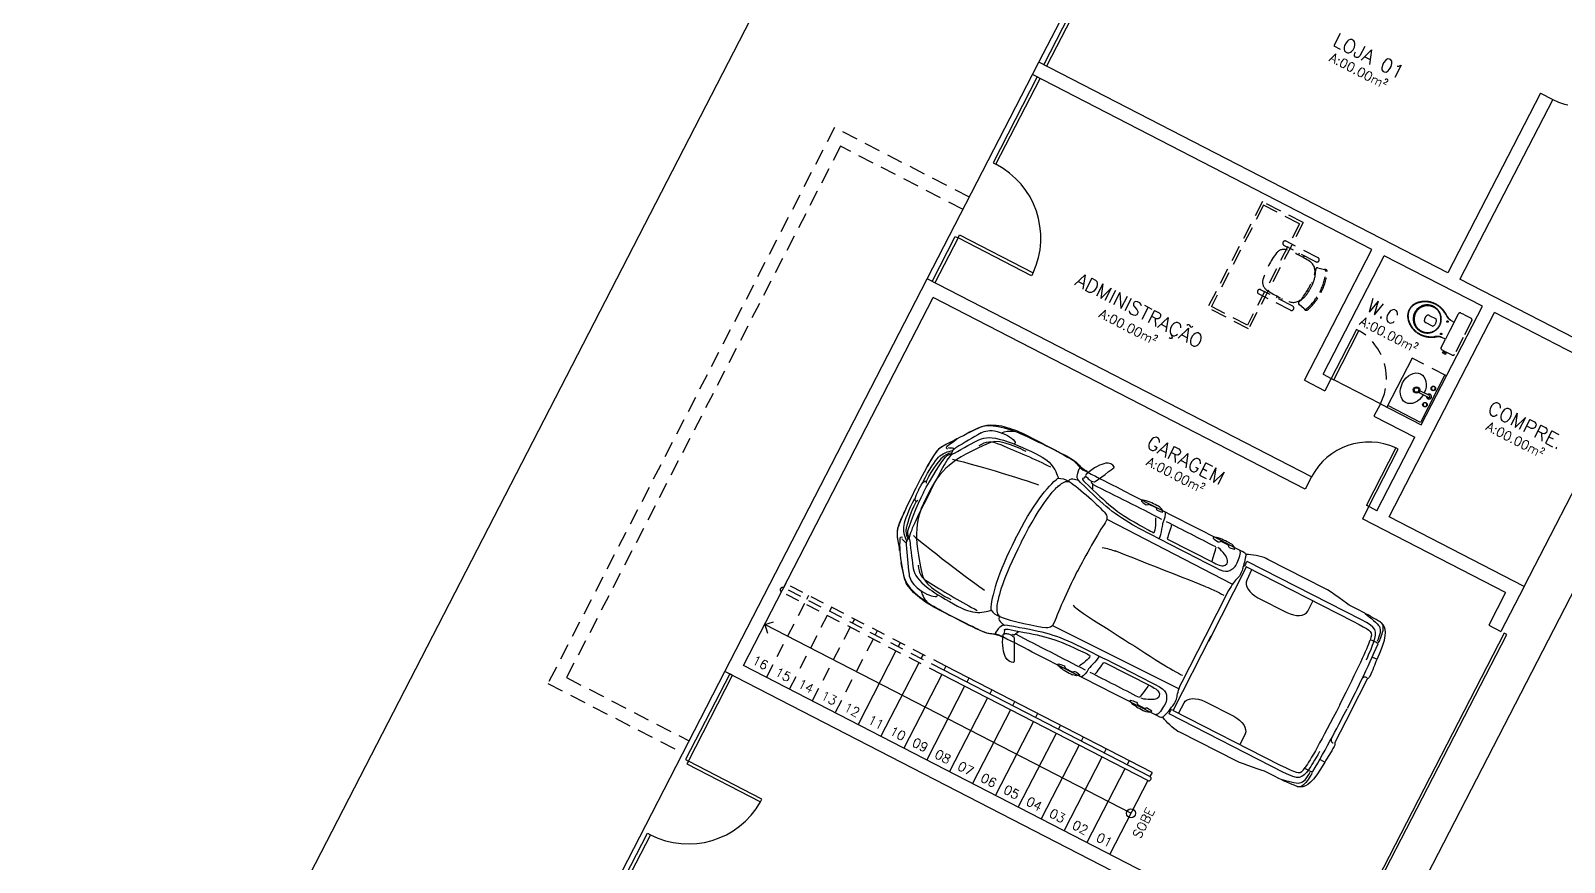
# Model space of a CAD drawing. Header units: millimetres. Extents: x 1111 to 2600, y -509 to -91.
# Drawn here: x 2484.87 to 2501.55, y -218.82 to -209.78 of the extents above; entities that cross this region are included whole.
import ezdxf

# ---------------------------------------------------------------- set-up
doc = ezdxf.new("R2010")
doc.units = ezdxf.units.MM
doc.header["$PDMODE"] = 35
doc.linetypes.add('HIDDEN', pattern=[0.375, 0.25, -0.125])
for name, color, linetype in [('ARQ-ALVENARIA', 4, 'Continuous'), ('ARQ-COTAS', 30, 'Continuous'), ('ARQ-ESQ-02', 2, 'Continuous'), ('ARQ-PENA-01', 1, 'Continuous'), ('ARQ-PENA-02', 2, 'Continuous'), ('ARQ-PENA-FINA-CINZA', 8, 'Continuous'), ('ARQ-PROJ-01', 1, 'HIDDEN'), ('ARQ-PÇ-HIDROSSAN', 7, 'Continuous'), ('ARQ-TEXTO2', 2, 'Continuous'), ('ARQ-TEXTO3', 3, 'Continuous')]:
    doc.layers.add(name, color=color, linetype=linetype)
doc.layers.add('ARQ-VP', color=7, linetype='Continuous', plot=False)
doc.styles.add('ROMANS', font='romans')
doc.styles.add('Romans_Anot', font='romans.shx')
doc.dimstyles.new('Escala 1-100', dxfattribs={"dimtxt": 0.2, "dimasz": 0.15, "dimexe": 0.1, "dimexo": 0.2, "dimgap": 0.15, "dimtad": 1, "dimzin": 4, "dimdsep": 46, "dimtxsty": 'Romans_Anot', "dimblk": 'OBLIQUE', "dimcen": 0.25, "dimclrd": 256, "dimclre": 256, "dimclrt": 2, "dimadec": 0, "dimazin": 0, "dimtfac": 1, "dimtix": 1, "dimtmove": 2, "dimatfit": 3, "dimfxl": 0, "dimlwd": -1, "dimlwe": -1, "dimarcsym": 0})
doc.dimstyles.new('Escala 1-1000', dxfattribs={"dimscale": 10, "dimtxt": 0.2, "dimasz": 0.15, "dimexe": 0.1, "dimexo": 0.2, "dimgap": 0.15, "dimtad": 1, "dimzin": 4, "dimdsep": 46, "dimtxsty": 'Romans_Anot', "dimblk": 'OBLIQUE', "dimcen": 0.25, "dimclrd": 256, "dimclre": 256, "dimclrt": 2, "dimadec": 0, "dimazin": 0, "dimtfac": 1, "dimtix": 1, "dimtmove": 2, "dimatfit": 3, "dimfxl": 0, "dimlwd": -1, "dimlwe": -1, "dimarcsym": 0})

# ---------------------------------------------------------------- blocks, each defined once
blk = doc.blocks.new('_Oblique')
at = {"color": 0, "linetype": 'ByBlock', "lineweight": -2}
blk.add_line((-0.5, -0.5), (0.5, 0.5), dxfattribs=at)
blk = doc.blocks.new('*D419')
at = {"layer": 'ARQ-COTAS', "transparency": 16777216}
for p, q in [((2485.37, -266.687), (2560.336, -200.505)), ((2561.659, -202.004), (2560.998, -201.255)), ((2486.693, -268.186), (2486.031, -267.437))]:
    blk.add_line(p, q, dxfattribs=at)
at = {"layer": 'DEFPOINTS', "color": 0, "transparency": 16777216}
for p in [(2560.336, -200.505), (2560.336, -200.505), (2485.37, -266.687)]:
    blk.add_point(p, dxfattribs=at)
at = {"layer": 'ARQ-COTAS', "transparency": 16777216, "xscale": 1.5, "yscale": 1.5, "zscale": 1.5}
for p, rotation in [((2560.336, -200.505), 41.43890348028825), ((2485.37, -266.687), 221.4389034802882)]:
    blk.add_blockref('_Oblique', p, dxfattribs=dict(at, rotation=rotation))
at = {"layer": 'ARQ-COTAS', "color": 2, "transparency": 16777216, "insert": (2521.198, -231.722), "char_height": 2, "attachment_point": 5, "rotation": 41.4389, "style": 'Romans_Anot'}
blk.add_mtext('100.00', dxfattribs=at)
blk = doc.blocks.new('*D422')
at = {"layer": 'ARQ-COTAS', "transparency": 16777216}
for p, q in [((2457.725, -207.663), (2455.723, -211.548)), ((2493.812, -231.067), (2455.768, -211.459)), ((2495.895, -227.027), (2493.767, -231.156))]:
    blk.add_line(p, q, dxfattribs=at)
at = {"layer": 'DEFPOINTS', "color": 0, "transparency": 16777216}
for p in [(2457.816, -207.485), (2455.768, -211.459), (2495.986, -226.849)]:
    blk.add_point(p, dxfattribs=at)
at = {"layer": 'ARQ-COTAS', "transparency": 16777216, "xscale": 0.15, "yscale": 0.15, "zscale": 0.15}
for p, rotation in [((2455.768, -211.459), 152.7326999221148), ((2493.812, -231.067), 332.7326999221148)]:
    blk.add_blockref('_Oblique', p, dxfattribs=dict(at, rotation=rotation))
at = {"layer": 'ARQ-COTAS', "color": 2, "transparency": 16777216, "insert": (2474.905, -221.041), "char_height": 0.2, "attachment_point": 5, "rotation": 332.7327, "style": 'Romans_Anot'}
blk.add_mtext('42.80', dxfattribs=at)
blk = doc.blocks.new('*D423')
at = {"layer": 'ARQ-COTAS', "transparency": 16777216}
for p, q in [((2505.075, -209.652), (2509.301, -211.83)), ((2500.301, -229.073), (2509.212, -211.784)), ((2496.164, -226.941), (2500.39, -229.119))]:
    blk.add_line(p, q, dxfattribs=at)
at = {"layer": 'DEFPOINTS', "color": 0, "transparency": 16777216}
for p in [(2504.897, -209.561), (2509.212, -211.784), (2495.986, -226.849)]:
    blk.add_point(p, dxfattribs=at)
at = {"layer": 'ARQ-COTAS', "transparency": 16777216, "xscale": 0.15, "yscale": 0.15, "zscale": 0.15}
for p, rotation in [((2509.212, -211.784), 62.73269995504111), ((2500.301, -229.073), 242.7326999550411)]:
    blk.add_blockref('_Oblique', p, dxfattribs=dict(at, rotation=rotation))
at = {"layer": 'ARQ-COTAS', "color": 2, "transparency": 16777216, "insert": (2504.534, -220.314), "char_height": 0.2, "attachment_point": 5, "rotation": 62.7327, "style": 'Romans_Anot'}
blk.add_mtext('19.45', dxfattribs=at)

msp = doc.modelspace()

# ---------------------------------------------------------------- hatches: boundary and pattern name
at = {"layer": 'ARQ-ALVENARIA'}
h = msp.add_hatch(color=8, dxfattribs=at)
h.paths.add_polyline_path([(2496.344, -214.623, 0.002536), (2496.378, -214.657)], flags=0)
h.paths.add_polyline_path([(2496.378, -214.657, 0.139761), (2496.437, -214.682)], flags=0)
h.paths.add_polyline_path([(2496.646, -214.53, 0.291649), (2496.653, -214.517)], flags=0)
h = msp.add_hatch(color=8, dxfattribs=at)
h.paths.add_polyline_path([(2495.508, -216.339, 0.001), (2495.461, -216.333)], flags=0)
h.paths.add_polyline_path([(2495.563, -216.373, 0.139158), (2495.508, -216.339)], flags=0)

# ---------------------------------------------------------------- linework, layer by layer
at = {"color": 8}
for p, q in [((2499.97, -213.712), (2499.971, -213.712)), ((2499.971, -213.713), (2499.972, -213.713)), ((2499.972, -213.713), (2500.071, -213.764)), ((2499.98, -213.694), (2499.979, -213.693)), ((2499.982, -213.695), (2499.981, -213.694)), ((2500.08, -213.745), (2499.982, -213.695))]:
    msp.add_line(p, q, dxfattribs=at)
for points in [[(2499.979, -213.693, 0), (2499.977, -213.693, 0), (2499.976, -213.692, 0), (2499.974, -213.692, 0), (2499.972, -213.692, 0), (2499.97, -213.693, 0), (2499.969, -213.694, 0), (2499.967, -213.695, 0), (2499.966, -213.696, 0), (2499.965, -213.698, 0), (2499.964, -213.699, 0), (2499.964, -213.701, 0), (2499.964, -213.703, 0), (2499.964, -213.705, 0), (2499.965, -213.706, 0), (2499.966, -213.708, 0), (2499.967, -213.71, 0), (2499.968, -213.711, 0), (2499.97, -213.712, 0)], [(2499.981, -213.694, 0), (2499.979, -213.693, 0), (2499.977, -213.693, 0), (2499.975, -213.693, 0), (2499.974, -213.693, 0), (2499.972, -213.694, 0), (2499.97, -213.695, 0), (2499.969, -213.696, 0), (2499.968, -213.697, 0), (2499.967, -213.699, 0), (2499.966, -213.7, 0), (2499.966, -213.702, 0), (2499.966, -213.704, 0), (2499.966, -213.706, 0), (2499.966, -213.707, 0), (2499.967, -213.709, 0), (2499.968, -213.71, 0), (2499.97, -213.712, 0), (2499.971, -213.713, 0)], [(2499.969, -213.711, 0), (2499.968, -213.71, 0), (2499.967, -213.708, 0), (2499.966, -213.707, 0), (2499.966, -213.705, 0), (2499.966, -213.703, 0), (2499.966, -213.702, 0), (2499.966, -213.7, 0), (2499.967, -213.699, 0)], [(2499.967, -213.699, 0), (2499.968, -213.697, 0), (2499.969, -213.696, 0), (2499.97, -213.695, 0), (2499.972, -213.694, 0), (2499.974, -213.693, 0), (2499.975, -213.693, 0), (2499.977, -213.693, 0), (2499.978, -213.693, 0)], [(2499.972, -213.713, 0), (2499.971, -213.712, 0), (2499.97, -213.711, 0), (2499.968, -213.71, 0), (2499.968, -213.708, 0), (2499.967, -213.706, 0), (2499.967, -213.704, 0), (2499.967, -213.703, 0), (2499.967, -213.701, 0), (2499.968, -213.699, 0)], [(2499.968, -213.699, 0), (2499.969, -213.698, 0), (2499.97, -213.696, 0), (2499.972, -213.695, 0), (2499.973, -213.694, 0), (2499.975, -213.694, 0), (2499.977, -213.694, 0), (2499.978, -213.694, 0), (2499.98, -213.694, 0), (2499.982, -213.695, 0)], [(2499.972, -213.713, 0), (2499.972, -213.713, 0)]]:
    msp.add_polyline3d(points, dxfattribs=at)
for centre in [(2500.121, -213.666), (2500.03, -213.843)]:
    msp.add_circle(centre, 0.025, dxfattribs=at)
for centre, radius, start, end in [((2500.075, -213.755), 0.026, 175.9606, 129.1253), ((2500.075, -213.755), 0.027, 242.7327, 130.0444), ((2500.075, -213.755), 0.0103, 242.7327, 62.7327), ((2500.121, -213.666), 0.02, 332.7327, 242.7327), ((2500.121, -213.666), 0.02, 152.7327, 242.7327), ((2500.121, -213.666), 0.02, 332.7327, 152.7327), ((2500.121, -213.666), 0.02, 242.7327, 332.7327), ((2500.03, -213.843), 0.02, 332.7327, 242.7327), ((2500.03, -213.843), 0.02, 152.7327, 242.7327), ((2500.03, -213.843), 0.02, 332.7327, 152.7327), ((2500.03, -213.843), 0.02, 242.7327, 332.7327), ((2500.075, -213.755), 0.027, 175.0556, 242.7327)]:
    msp.add_arc(centre, radius, start, end, dxfattribs=at)
at = {"layer": 'ARQ-ALVENARIA', "color": 8}
for p, q in [((2495.765, -210.254), (2495.834, -210.12)), ((2500.278, -212.411), (2495.834, -210.12)), ((2499.454, -212.155), (2495.765, -210.254)), ((2501.286, -210.456), (2500.278, -212.411)), ((2501.419, -210.524), (2500.411, -212.48)), ((2501.286, -210.456), (2501.419, -210.524)), ((2498.721, -213.577), (2499.454, -212.155)), ((2498.923, -213.513), (2499.587, -212.224)), ((2500.654, -212.773), (2499.587, -212.224)), ((2492.42, -216.743), (2494.619, -212.476)), ((2498.797, -214.629), (2494.619, -212.476)), ((2502.189, -213.396), (2500.411, -212.48)), ((2492.622, -216.678), (2494.684, -212.678)), ((2498.728, -214.762), (2494.684, -212.678)), ((2499.642, -215.064), (2500.787, -212.842)), ((2499.989, -214.062), (2500.654, -212.773)), ((2502.254, -213.598), (2500.787, -212.842)), ((2498.721, -213.577), (2498.943, -213.692)), ((2498.923, -213.513), (2499.012, -213.558)), ((2499.012, -213.558), (2498.943, -213.692)), ((2499.545, -213.833), (2499.038, -213.572)), ((2499.545, -213.833), (2499.476, -213.967)), ((2499.545, -213.833), (2499.989, -214.062)), ((2499.476, -213.967), (2499.921, -214.196)), ((2499.508, -214.996), (2499.921, -214.196)), ((2498.797, -214.629), (2498.728, -214.762)), ((2499.419, -214.95), (2499.351, -215.083)), ((2499.508, -214.996), (2499.393, -214.936)), ((2501.108, -215.82), (2499.642, -215.064)), ((2500.906, -215.885), (2499.351, -215.083)), ((2500.906, -215.885), (2500.723, -216.24)), ((2501.108, -215.82), (2500.856, -216.309)), ((2493.827, -216.174), (2493.804, -216.218)), ((2500.723, -216.24), (2500.856, -216.309)), ((2494.076, -216.302), (2494.053, -216.347)), ((2494.279, -216.519), (2493.867, -217.319)), ((2494.325, -216.43), (2494.302, -216.475)), ((2494.574, -216.559), (2494.551, -216.603)), ((2496.865, -219.033), (2492.42, -216.743)), ((2498.845, -219.885), (2492.622, -216.678)), ((2494.528, -216.648), (2494.116, -217.448)), ((2494.823, -216.687), (2494.8, -216.731)), ((2497.04, -217.886), (2494.8, -216.731)), ((2497.063, -217.842), (2494.823, -216.687)), ((2494.777, -216.776), (2494.365, -217.576)), ((2495.026, -216.904), (2494.614, -217.704)), ((2497.017, -217.93), (2494.777, -216.776)), ((2495.072, -216.815), (2495.049, -216.86)), ((2495.275, -217.032), (2494.862, -217.832)), ((2495.321, -216.944), (2495.298, -216.988)), ((2495.569, -217.072), (2495.547, -217.116)), ((2495.524, -217.161), (2495.111, -217.961)), ((2495.818, -217.2), (2495.795, -217.245)), ((2495.773, -217.289), (2495.36, -218.089)), ((2496.067, -217.328), (2496.044, -217.373)), ((2496.021, -217.417), (2495.609, -218.217)), ((2496.316, -217.457), (2496.293, -217.501)), ((2496.565, -217.585), (2496.542, -217.629)), ((2496.814, -217.713), (2496.791, -217.758)), ((2497.063, -217.842), (2497.04, -217.886))]:
    msp.add_line(p, q, dxfattribs=at)
msp.add_lwpolyline([(2499.419, -214.95), (2499.74, -214.328), (2499.713, -214.314), (2499.393, -214.936)], close=True, dxfattribs=at)
for points in [[(2496.311, -214.55, 0.007609), (2496.677, -214.738, -0.000033), (2498.045, -215.438)], [(2496.344, -214.623, 0.002536), (2496.378, -214.657, 0.139761), (2496.437, -214.682)], [(2497.116, -214.938, 0.018307), (2497.041, -214.902, 0.00379), (2497.021, -214.894)], [(2497.914, -215.351, 0.007796), (2497.898, -215.342, 0.019151), (2497.822, -215.306)], [(2497.13, -217.23, -0.000029), (2495.761, -216.532, 0.007592), (2495.394, -216.346)], [(2495.563, -216.373, 0.139158), (2495.508, -216.339, 0.001), (2495.461, -216.333)], [(2496.089, -216.72, -0.001054), (2496.108, -216.731, 0.01916), (2496.181, -216.771, 0.013324), (2496.198, -216.779)], [(2496.893, -217.127, 0.019973), (2496.967, -217.167, 0.002241), (2496.984, -217.175)]]:
    msp.add_lwpolyline(points, format="xyb", dxfattribs=at)
for points in [[(2494.588, -214.674), (2494.603, -214.673)], [(2496.04, -214.643), (2496.046, -214.643)], [(2496.34, -214.622), (2496.322, -214.642)], [(2496.406, -214.676), (2496.4, -214.688), (2496.413, -214.695), (2496.416, -214.7), (2496.416, -214.759)], [(2494.483, -214.878), (2494.491, -214.891)], [(2497.001, -214.931), (2497.016, -214.93)], [(2497.029, -214.925), (2497.104, -214.962)], [(2496.579, -215.092), (2497.931, -215.791)], [(2497.077, -215.233), (2497.085, -215.231)], [(2497.229, -215.294), (2497.232, -215.305), (2497.738, -215.563)], [(2497.783, -215.335), (2497.797, -215.333)], [(2497.81, -215.328), (2497.885, -215.365)], [(2498.113, -215.472), (2498.085, -215.473)], [(2499.34, -216.183), (2498.096, -215.548)], [(2498.943, -215.841), (2498.323, -215.525)], [(2498.087, -215.611), (2497.676, -216.416)], [(2498.081, -215.602), (2499.245, -216.196), (2499.316, -216.233)], [(2498.146, -215.64), (2498.092, -215.751)], [(2497.896, -215.865), (2497.642, -216.363)], [(2495.31, -216.072), (2495.314, -216.077)], [(2498.214, -215.942), (2498.528, -216.102)], [(2498.755, -216.089), (2498.812, -215.98)], [(2495.99, -216.246), (2497.35, -216.93)], [(2499.575, -216.235), (2499.557, -216.215)], [(2495.457, -216.33), (2495.463, -216.303)], [(2495.54, -216.351), (2495.546, -216.339), (2495.56, -216.346), (2495.565, -216.345), (2495.613, -216.31)], [(2497.296, -217.161), (2497.707, -216.357)], [(2497.389, -216.858), (2497.643, -216.36)], [(2499.444, -216.398), (2499.498, -216.425)], [(2496.385, -216.568), (2496.387, -216.575)], [(2496.108, -216.682), (2496.115, -216.694)], [(2496.119, -216.708), (2496.193, -216.747)], [(2496.535, -216.65), (2496.546, -216.646), (2497.052, -216.904)], [(2499.46, -216.587), (2499.511, -216.61)], [(2499.227, -217.171), (2499.404, -216.825)], [(2496.893, -217.078), (2496.9, -217.09)], [(2497.638, -217.071), (2497.952, -217.231)], [(2496.905, -217.104), (2496.978, -217.142)], [(2497.199, -217.265), (2497.182, -217.242)], [(2498.494, -217.841), (2497.249, -217.206)], [(2497.284, -217.163), (2498.448, -217.757), (2498.521, -217.792)], [(2497.354, -217.193), (2497.411, -217.084)], [(2499.228, -217.17), (2499.051, -217.515)], [(2497.984, -217.72), (2497.364, -217.404)], [(2498.075, -217.422), (2498.02, -217.533)], [(2498.891, -217.7), (2498.94, -217.729)], [(2498.729, -217.799), (2498.783, -217.826)], [(2498.674, -218.001), (2498.647, -217.997)]]:
    msp.add_lwpolyline(points, dxfattribs=at)
msp.add_circle((2496.834, -218.286), 0.05, dxfattribs=at)
for centre, radius, start, end in [((2502.107, -226.317), 13.988, 119.5686, 120.8753), ((2499.42, -214.95), 0.701, 65.2416, 152.7327), ((2496.639, -214.518), 0.0142, 298.6745, 3.7116), ((2495.934, -215.035), 0.422, 57.4714, 58.4216), ((2475.058, -258.026), 48.295, 62.7504, 63.7475), ((2515.61, -179.808), 40.011, 242.1172, 243.5708), ((-164.995, -5432.083), 5856.973, 62.9589223, 62.9648143), ((2508.934, -214.073), 14.602, 185.0848, 186.3366), ((2391.802, -483.054), 287.431, 68.3921, 68.60321), ((2645.453, 16.483), 276.302, 237.33285, 237.55246), ((2519.11, -171.699), 50.458, 242.2039, 243.1709), ((2478.262, -253.022), 40.748, 62.3856, 63.813), ((3827.283, 2391.84), 2928.486, 242.96942, 242.981204), ((2497.028, -217.908), 0.025, 242.7327, 62.7327)]:
    msp.add_arc(centre, radius, start, end, dxfattribs=at)
for points in [[(2495.054, -214.152), (2495.114, -214.12), (2495.223, -214.075), (2495.254, -214.068)], [(2495.183, -214.092), (2495.254, -214.063), (2495.378, -214.05), (2495.608, -214.147)], [(2495.254, -214.068), (2495.285, -214.06), (2495.384, -214.062), (2495.452, -214.081)], [(2494.74, -214.332), (2494.786, -214.278), (2494.894, -214.249), (2494.939, -214.212)], [(2494.793, -214.29), (2494.834, -214.263), (2494.91, -214.237), (2494.915, -214.233)], [(2494.839, -214.291), (2494.851, -214.279), (2494.93, -214.224), (2494.93, -214.224)], [(2494.915, -214.233), (2494.978, -214.191), (2495.124, -214.117), (2495.183, -214.092)], [(2494.915, -214.37), (2495.001, -214.321), (2495.13, -214.248), (2495.181, -214.225)], [(2495.181, -214.225), (2495.252, -214.193), (2495.317, -214.19), (2495.449, -214.229)], [(2495.184, -214.286), (2495.27, -214.244), (2495.295, -214.225), (2495.425, -214.281)], [(2495.204, -214.15), (2495.245, -214.128), (2495.304, -214.113), (2495.379, -214.134)], [(2495.694, -214.352), (2495.651, -214.33), (2495.417, -214.209), (2495.308, -214.255)], [(2495.379, -214.134), (2495.47, -214.159), (2495.528, -214.194), (2495.569, -214.239)], [(2495.436, -214.147), (2495.446, -214.135), (2495.52, -214.126), (2495.569, -214.13)], [(2495.449, -214.229), (2495.5, -214.244), (2495.622, -214.292), (2495.751, -214.352)], [(2495.452, -214.081), (2495.538, -214.105), (2495.602, -214.126), (2495.685, -214.169)], [(2495.569, -214.239), (2495.583, -214.254), (2495.576, -214.268), (2495.566, -214.27)], [(2495.608, -214.147), (2495.705, -214.188), (2496.001, -214.325), (2496.18, -214.433)], [(2495.685, -214.169), (2495.859, -214.258), (2496.103, -214.382), (2496.2, -214.439)], [(2494.494, -214.753), (2494.641, -214.465), (2494.709, -214.372), (2494.709, -214.372)], [(2494.577, -214.798), (2494.651, -214.653), (2494.791, -214.438), (2494.817, -214.412)], [(2494.621, -214.519), (2494.621, -214.519), (2494.683, -214.399), (2494.74, -214.332)], [(2495.308, -214.255), (2494.88, -214.434), (2494.762, -214.548), (2494.624, -214.819)], [(2494.633, -214.826), (2494.72, -214.654), (2494.833, -214.429), (2494.887, -214.384)], [(2494.709, -214.372), (2494.744, -214.318), (2494.752, -214.316), (2494.793, -214.29)], [(2494.741, -214.415), (2494.776, -214.375), (2494.848, -214.349), (2494.895, -214.341)], [(2494.78, -214.419), (2494.805, -214.389), (2494.858, -214.371), (2494.858, -214.371)], [(2494.817, -214.412), (2494.843, -214.387), (2494.856, -214.386), (2494.875, -214.382)], [(2494.84, -214.326), (2494.82, -214.312), (2494.827, -214.303), (2494.839, -214.291)], [(2494.909, -214.32), (2494.895, -214.316), (2494.85, -214.314), (2494.85, -214.314)], [(2494.858, -214.371), (2494.874, -214.365), (2494.883, -214.366), (2494.883, -214.366)], [(2494.875, -214.382), (2494.892, -214.379), (2494.901, -214.377), (2494.915, -214.37)], [(2494.888, -214.375), (2494.89, -214.353), (2494.895, -214.332), (2494.928, -214.311)], [(2495.425, -214.281), (2495.589, -214.351), (2495.802, -214.438), (2495.958, -214.519)], [(2495.751, -214.352), (2495.881, -214.412), (2495.935, -214.452), (2495.979, -214.509)], [(2494.575, -214.678), (2494.641, -214.548), (2494.705, -214.454), (2494.741, -214.415)], [(2494.613, -214.668), (2494.669, -214.551), (2494.78, -214.419), (2494.78, -214.419)], [(2494.895, -214.436), (2495.008, -214.458), (2495.703, -214.663), (2495.828, -214.713)], [(2495.979, -214.509), (2496.016, -214.557), (2496.044, -214.635), (2496.044, -214.635)], [(2496.18, -214.433), (2496.264, -214.483), (2496.256, -214.52), (2496.311, -214.55)], [(2496.2, -214.439), (2496.263, -214.477), (2496.273, -214.523), (2496.357, -214.567)], [(2496.253, -214.605), (2496.256, -214.588), (2496.266, -214.53), (2496.281, -214.531)], [(2496.556, -214.48), (2496.512, -214.49), (2496.426, -214.525), (2496.349, -214.597)], [(2496.556, -214.48), (2496.512, -214.49), (2496.426, -214.525), (2496.349, -214.597)], [(2496.437, -214.682), (2496.467, -214.669), (2496.646, -214.53), (2496.646, -214.53)], [(2496.437, -214.682), (2496.467, -214.669), (2496.646, -214.53), (2496.646, -214.53)], [(2496.653, -214.517), (2496.639, -214.495), (2496.599, -214.471), (2496.556, -214.48)], [(2496.653, -214.517), (2496.639, -214.495), (2496.599, -214.471), (2496.556, -214.48)], [(2494.526, -214.77), (2494.568, -214.686), (2494.588, -214.674), (2494.588, -214.674)], [(2494.61, -214.697), (2494.609, -214.682), (2494.613, -214.668), (2494.613, -214.668)], [(2495.575, -215.307), (2495.761, -214.941), (2495.932, -214.723), (2496.04, -214.643)], [(2495.642, -215.338), (2495.865, -214.9), (2496.005, -214.761), (2496.046, -214.727)], [(2496.046, -214.643), (2496.081, -214.642), (2496.118, -214.652), (2496.155, -214.675)], [(2496.046, -214.727), (2496.093, -214.688), (2496.129, -214.669), (2496.155, -214.679)], [(2496.156, -214.672), (2496.17, -214.643), (2496.2, -214.648), (2496.22, -214.652)], [(2496.161, -214.679), (2496.271, -214.749), (2496.495, -214.954), (2496.545, -215.013)], [(2496.22, -214.652), (2496.239, -214.656), (2496.264, -214.665), (2496.264, -214.665)], [(2496.286, -214.69), (2496.238, -214.644), (2496.25, -214.622), (2496.253, -214.605)], [(2496.899, -215.174), (2496.639, -215.031), (2496.56, -214.953), (2496.286, -214.69)], [(2496.322, -214.642), (2496.308, -214.639), (2496.306, -214.65), (2496.306, -214.65)], [(2496.306, -214.65), (2496.309, -214.663), (2496.329, -214.682), (2496.329, -214.682)], [(2496.329, -214.682), (2496.591, -214.931), (2496.665, -215.007), (2496.912, -215.143)], [(2496.349, -214.597), (2496.349, -214.597), (2496.334, -214.612), (2496.344, -214.623)], [(2496.349, -214.597), (2496.349, -214.597), (2496.334, -214.612), (2496.344, -214.623)], [(2494.493, -214.756), (2494.346, -215.044), (2494.31, -215.155), (2494.31, -215.155)], [(2494.479, -214.866), (2494.413, -214.996), (2494.374, -215.102), (2494.363, -215.154)], [(2494.495, -214.902), (2494.433, -215.017), (2494.39, -215.183), (2494.39, -215.183)], [(2494.578, -214.797), (2494.503, -214.942), (2494.412, -215.182), (2494.406, -215.218)], [(2494.633, -214.826), (2494.545, -214.997), (2494.429, -215.221), (2494.424, -215.291)], [(2494.624, -214.819), (2494.486, -215.09), (2494.462, -215.252), (2494.569, -215.704)], [(2494.525, -214.772), (2494.482, -214.855), (2494.483, -214.878), (2494.483, -214.878)], [(2494.516, -214.883), (2494.504, -214.89), (2494.495, -214.902), (2494.495, -214.902)], [(2496.953, -214.882), (2496.945, -214.882), (2496.946, -214.889), (2496.948, -214.892)], [(2496.953, -214.882), (2496.945, -214.882), (2496.946, -214.889), (2496.948, -214.892)], [(2496.948, -214.892), (2496.956, -214.902), (2496.976, -214.916), (2497.001, -214.931)], [(2496.948, -214.892), (2496.956, -214.902), (2496.976, -214.916), (2497.001, -214.931)], [(2497.021, -214.894), (2496.991, -214.882), (2496.967, -214.881), (2496.953, -214.882)], [(2497.021, -214.894), (2496.991, -214.882), (2496.967, -214.881), (2496.953, -214.882)], [(2494.298, -215.199), (2494.318, -215.113), (2494.38, -214.992), (2494.38, -214.992)], [(2496.545, -215.013), (2496.564, -215.035), (2496.592, -215.075), (2496.555, -215.126)], [(2497.016, -214.93), (2497.022, -214.928), (2497.029, -214.925), (2497.029, -214.925)], [(2497.016, -214.93), (2497.022, -214.928), (2497.029, -214.925), (2497.029, -214.925)], [(2497.085, -215.231), (2497.103, -215.212), (2497.109, -215.106), (2497.103, -215.075)], [(2497.104, -214.962), (2497.117, -214.969), (2497.113, -214.979), (2497.113, -214.982)], [(2497.104, -214.962), (2497.117, -214.969), (2497.113, -214.979), (2497.113, -214.982)], [(2497.113, -214.982), (2497.113, -214.982), (2497.116, -214.988), (2497.12, -214.99)], [(2497.113, -214.982), (2497.113, -214.982), (2497.116, -214.988), (2497.12, -214.99)], [(2497.133, -214.947), (2497.128, -214.945), (2497.122, -214.941), (2497.116, -214.938)], [(2497.133, -214.947), (2497.128, -214.945), (2497.122, -214.941), (2497.116, -214.938)], [(2497.12, -214.99), (2497.144, -215.001), (2497.164, -215.008), (2497.174, -215.01)], [(2497.12, -214.99), (2497.144, -215.001), (2497.164, -215.008), (2497.174, -215.01)], [(2497.174, -214.987), (2497.168, -214.976), (2497.156, -214.96), (2497.133, -214.947)], [(2497.174, -214.987), (2497.168, -214.976), (2497.156, -214.96), (2497.133, -214.947)], [(2497.174, -215.01), (2497.185, -215.012), (2497.182, -215.002), (2497.174, -214.987)], [(2497.174, -215.01), (2497.185, -215.012), (2497.182, -215.002), (2497.174, -214.987)], [(2497.183, -215.124), (2497.204, -215.093), (2497.213, -215.031), (2497.211, -215.014)], [(2494.317, -215.43), (2494.321, -215.372), (2494.281, -215.267), (2494.298, -215.199)], [(2494.31, -215.155), (2494.287, -215.214), (2494.29, -215.221), (2494.292, -215.27)], [(2494.363, -215.154), (2494.352, -215.207), (2494.373, -215.28), (2494.394, -215.323)], [(2494.39, -215.183), (2494.381, -215.221), (2494.398, -215.274), (2494.398, -215.274)], [(2494.406, -215.218), (2494.401, -215.254), (2494.408, -215.265), (2494.416, -215.282)], [(2496.555, -215.126), (2496.486, -215.224), (2496.33, -215.502), (2496.251, -215.656)], [(2496.912, -215.143), (2496.966, -215.174), (2497.051, -215.222), (2497.077, -215.233)], [(2497.144, -215.295), (2497.162, -215.258), (2497.183, -215.124), (2497.183, -215.124)], [(2497.272, -215.153), (2497.271, -215.176), (2497.238, -215.27), (2497.229, -215.294)], [(2494.292, -215.27), (2494.295, -215.319), (2494.318, -215.396), (2494.319, -215.402)], [(2494.321, -215.307), (2494.318, -215.323), (2494.32, -215.42), (2494.32, -215.42)], [(2494.319, -215.402), (2494.322, -215.478), (2494.347, -215.639), (2494.362, -215.702)], [(2494.35, -215.287), (2494.326, -215.279), (2494.323, -215.29), (2494.321, -215.307)], [(2494.385, -215.346), (2494.374, -215.338), (2494.345, -215.302), (2494.345, -215.302)], [(2494.418, -215.297), (2494.401, -215.312), (2494.387, -215.328), (2494.389, -215.367)], [(2494.398, -215.274), (2494.402, -215.291), (2494.409, -215.298), (2494.409, -215.298)], [(2494.416, -215.282), (2494.423, -215.297), (2494.427, -215.306), (2494.429, -215.321)], [(2494.429, -215.321), (2494.441, -215.42), (2494.457, -215.568), (2494.468, -215.623)], [(2494.47, -215.267), (2494.555, -215.346), (2495.129, -215.787), (2495.242, -215.86)], [(2495.575, -215.307), (2495.389, -215.672), (2495.311, -215.938), (2495.31, -216.072)], [(2495.64, -215.342), (2495.436, -215.741), (2495.391, -215.937), (2495.377, -216.026)], [(2496.522, -215.397), (2496.576, -215.403), (2496.625, -215.421), (2496.664, -215.435)], [(2497.714, -215.547), (2497.726, -215.517), (2497.753, -215.423), (2497.761, -215.392)], [(2497.735, -215.285), (2497.727, -215.286), (2497.727, -215.293), (2497.729, -215.295)], [(2497.735, -215.285), (2497.727, -215.286), (2497.727, -215.293), (2497.729, -215.295)], [(2497.729, -215.295), (2497.737, -215.306), (2497.757, -215.32), (2497.783, -215.335)], [(2497.729, -215.295), (2497.737, -215.306), (2497.757, -215.32), (2497.783, -215.335)], [(2497.802, -215.297), (2497.772, -215.285), (2497.748, -215.285), (2497.735, -215.285)], [(2497.802, -215.297), (2497.772, -215.285), (2497.748, -215.285), (2497.735, -215.285)], [(2497.88, -215.519), (2497.87, -215.486), (2497.805, -215.41), (2497.777, -215.394)], [(2497.797, -215.333), (2497.803, -215.332), (2497.81, -215.328), (2497.81, -215.328)], [(2497.797, -215.333), (2497.803, -215.332), (2497.81, -215.328), (2497.81, -215.328)], [(2497.822, -215.306), (2497.815, -215.302), (2497.809, -215.3), (2497.802, -215.297)], [(2497.822, -215.306), (2497.815, -215.302), (2497.809, -215.3), (2497.802, -215.297)], [(2497.885, -215.365), (2497.898, -215.372), (2497.894, -215.383), (2497.895, -215.386)], [(2497.885, -215.365), (2497.898, -215.372), (2497.894, -215.383), (2497.895, -215.386)], [(2497.895, -215.386), (2497.895, -215.386), (2497.897, -215.392), (2497.901, -215.394)], [(2497.895, -215.386), (2497.895, -215.386), (2497.897, -215.392), (2497.901, -215.394)], [(2497.901, -215.394), (2497.925, -215.405), (2497.945, -215.411), (2497.955, -215.413)], [(2497.901, -215.394), (2497.925, -215.405), (2497.945, -215.411), (2497.955, -215.413)], [(2497.955, -215.39), (2497.949, -215.379), (2497.937, -215.363), (2497.914, -215.351)], [(2497.955, -215.39), (2497.949, -215.379), (2497.937, -215.363), (2497.914, -215.351)], [(2497.955, -215.413), (2497.966, -215.416), (2497.963, -215.406), (2497.955, -215.39)], [(2497.955, -215.413), (2497.966, -215.416), (2497.963, -215.406), (2497.955, -215.39)], [(2494.385, -215.77), (2494.373, -215.74), (2494.346, -215.626), (2494.337, -215.559)], [(2497.738, -215.563), (2497.791, -215.59), (2497.829, -215.605), (2497.859, -215.588)], [(2497.859, -215.588), (2497.889, -215.571), (2497.888, -215.547), (2497.88, -215.519)], [(2497.91, -215.645), (2497.938, -215.63), (2497.975, -215.603), (2497.989, -215.562)], [(2497.989, -215.562), (2498.002, -215.521), (2498.039, -215.448), (2498.016, -215.426)], [(2498.045, -215.437), (2498.066, -215.448), (2498.079, -215.456), (2498.082, -215.472)], [(2498.082, -215.486), (2498.069, -215.565), (2498.054, -215.596), (2498.049, -215.622)], [(2498.087, -215.559), (2498.085, -215.563), (2498.071, -215.591), (2498.071, -215.591)], [(2498.082, -215.472), (2498.083, -215.476), (2498.083, -215.481), (2498.082, -215.486)], [(2498.096, -215.548), (2498.096, -215.548), (2498.089, -215.556), (2498.087, -215.559)], [(2498.323, -215.525), (2498.282, -215.498), (2498.174, -215.476), (2498.113, -215.472)], [(2494.362, -215.702), (2494.379, -215.777), (2494.442, -215.884), (2494.655, -216.014)], [(2494.421, -215.685), (2494.427, -215.731), (2494.45, -215.788), (2494.511, -215.836)], [(2494.468, -215.623), (2494.484, -215.699), (2494.519, -215.753), (2494.629, -215.837)], [(2494.519, -215.589), (2494.536, -215.684), (2494.535, -215.715), (2494.657, -215.787)], [(2494.569, -215.704), (2494.596, -215.819), (2494.831, -215.938), (2494.874, -215.96)], [(2496.004, -216.206), (2496.043, -216.092), (2496.176, -215.803), (2496.255, -215.65)], [(2497.802, -215.637), (2497.842, -215.657), (2497.881, -215.66), (2497.91, -215.645)], [(2497.993, -215.73), (2497.966, -215.754), (2497.93, -215.799), (2497.896, -215.865)], [(2498.049, -215.622), (2498.045, -215.647), (2498.019, -215.705), (2497.993, -215.73)], [(2498.071, -215.591), (2498.07, -215.596), (2498.076, -215.602), (2498.076, -215.602)], [(2494.513, -215.923), (2494.457, -215.878), (2494.398, -215.8), (2494.385, -215.77)], [(2494.511, -215.836), (2494.584, -215.895), (2494.646, -215.922), (2494.707, -215.929)], [(2494.555, -215.874), (2494.551, -215.889), (2494.587, -215.955), (2494.618, -215.992)], [(2494.629, -215.837), (2494.67, -215.87), (2494.781, -215.94), (2494.906, -216.01)], [(2494.657, -215.787), (2494.809, -215.879), (2495.005, -216.001), (2495.162, -216.079)], [(2494.707, -215.929), (2494.727, -215.931), (2494.735, -215.916), (2494.73, -215.907)], [(2497.649, -215.823), (2497.704, -215.842), (2497.842, -215.913), (2497.842, -215.913)], [(2498.092, -215.751), (2498.064, -215.806), (2498.121, -215.894), (2498.214, -215.942)], [(2499.228, -216.034), (2499.191, -216.015), (2499.007, -215.873), (2498.943, -215.841)], [(2494.72, -216.06), (2494.637, -216.017), (2494.582, -215.978), (2494.513, -215.923)], [(2494.655, -216.014), (2494.745, -216.068), (2495.03, -216.227), (2495.222, -216.309)], [(2495.241, -216.318), (2495.138, -216.273), (2494.894, -216.149), (2494.72, -216.06)], [(2494.906, -216.01), (2495.03, -216.079), (2495.094, -216.099), (2495.167, -216.102)], [(2495.167, -216.102), (2495.227, -216.104), (2495.307, -216.08), (2495.307, -216.08)], [(2495.314, -216.077), (2495.334, -216.107), (2495.363, -216.13), (2495.404, -216.147)], [(2495.377, -216.026), (2495.367, -216.086), (2495.384, -216.129), (2495.407, -216.144)], [(2496.204, -216.021), (2496.241, -216.061), (2496.284, -216.09), (2496.318, -216.113)], [(2499.447, -216.149), (2499.394, -216.118), (2499.482, -216.164), (2499.228, -216.034)], [(2495.402, -216.15), (2495.387, -216.178), (2495.408, -216.2), (2495.423, -216.213)], [(2495.404, -216.147), (2495.522, -216.195), (2495.828, -216.259), (2495.907, -216.265)], [(2495.493, -216.244), (2495.427, -216.232), (2495.417, -216.255), (2495.405, -216.267)], [(2495.423, -216.213), (2495.438, -216.226), (2495.46, -216.242), (2495.46, -216.242)], [(2496.244, -216.456), (2495.976, -216.33), (2495.867, -216.312), (2495.493, -216.244)], [(2495.907, -216.265), (2495.936, -216.267), (2495.984, -216.266), (2496.004, -216.206)], [(2498.528, -216.102), (2498.622, -216.15), (2498.727, -216.144), (2498.755, -216.089)], [(2499.316, -216.233), (2499.445, -216.304), (2499.468, -216.31), (2499.433, -216.405)], [(2499.472, -216.429), (2499.519, -216.299), (2499.5, -216.265), (2499.34, -216.183)], [(2499.379, -216.114), (2499.433, -216.152), (2499.521, -216.226), (2499.535, -216.256)], [(2499.557, -216.215), (2499.557, -216.215), (2499.534, -216.199), (2499.447, -216.149)], [(2499.511, -216.61), (2499.617, -216.369), (2499.617, -216.303), (2499.575, -216.235)], [(2499.574, -216.298), (2499.579, -216.275), (2499.584, -216.237), (2499.557, -216.215)], [(2495.222, -216.309), (2495.313, -216.348), (2495.337, -216.319), (2495.394, -216.346)], [(2495.437, -216.37), (2495.352, -216.327), (2495.309, -216.347), (2495.241, -216.318)], [(2495.405, -216.267), (2495.393, -216.28), (2495.352, -216.322), (2495.361, -216.333)], [(2495.469, -216.587), (2495.451, -216.546), (2495.43, -216.456), (2495.443, -216.351)], [(2495.469, -216.587), (2495.451, -216.546), (2495.43, -216.456), (2495.443, -216.351)], [(2495.443, -216.351), (2495.443, -216.351), (2495.446, -216.33), (2495.461, -216.333)], [(2495.443, -216.351), (2495.443, -216.351), (2495.446, -216.33), (2495.461, -216.333)], [(2495.463, -216.303), (2495.453, -216.293), (2495.46, -216.286), (2495.46, -216.286)], [(2495.46, -216.286), (2495.473, -216.28), (2495.5, -216.285), (2495.5, -216.285)], [(2495.5, -216.285), (2495.855, -216.352), (2495.96, -216.367), (2496.215, -216.487)], [(2495.563, -216.373), (2495.569, -216.405), (2495.563, -216.631), (2495.563, -216.631)], [(2495.563, -216.373), (2495.569, -216.405), (2495.563, -216.631), (2495.563, -216.631)], [(2499.103, -217.107), (2499.301, -216.718), (2499.404, -216.49), (2499.433, -216.405)], [(2499.535, -216.256), (2499.555, -216.297), (2499.541, -216.342), (2499.509, -216.418)], [(2499.533, -216.419), (2499.533, -216.419), (2499.565, -216.338), (2499.574, -216.298)], [(2496.215, -216.487), (2496.271, -216.512), (2496.361, -216.553), (2496.385, -216.568)], [(2496.387, -216.575), (2496.383, -216.602), (2496.301, -216.668), (2496.272, -216.681)], [(2499.517, -216.446), (2499.414, -216.691), (2499.251, -217.015), (2499.184, -217.147)], [(2499.393, -216.616), (2499.434, -216.525), (2499.461, -216.462), (2499.473, -216.426)], [(2499.501, -216.426), (2499.514, -216.433), (2499.517, -216.446), (2499.517, -216.446)], [(2499.516, -216.43), (2499.516, -216.43), (2499.531, -216.428), (2499.533, -216.419)], [(2495.556, -216.645), (2495.53, -216.646), (2495.487, -216.628), (2495.469, -216.587)], [(2495.556, -216.645), (2495.53, -216.646), (2495.487, -216.628), (2495.469, -216.587)], [(2495.563, -216.631), (2495.564, -216.64), (2495.556, -216.645), (2495.556, -216.645)], [(2495.563, -216.631), (2495.564, -216.64), (2495.556, -216.645), (2495.556, -216.645)], [(2496.04, -216.672), (2496.035, -216.665), (2496.042, -216.662), (2496.045, -216.662)], [(2496.04, -216.672), (2496.035, -216.665), (2496.042, -216.662), (2496.045, -216.662)], [(2496.089, -216.72), (2496.062, -216.702), (2496.047, -216.683), (2496.04, -216.672)], [(2496.089, -216.72), (2496.062, -216.702), (2496.047, -216.683), (2496.04, -216.672)], [(2496.045, -216.662), (2496.058, -216.662), (2496.081, -216.67), (2496.108, -216.682)], [(2496.045, -216.662), (2496.058, -216.662), (2496.081, -216.67), (2496.108, -216.682)], [(2496.115, -216.694), (2496.118, -216.7), (2496.119, -216.708), (2496.119, -216.708)], [(2496.115, -216.694), (2496.118, -216.7), (2496.119, -216.708), (2496.119, -216.708)], [(2496.193, -216.747), (2496.206, -216.753), (2496.212, -216.744), (2496.215, -216.743)], [(2496.193, -216.747), (2496.206, -216.753), (2496.212, -216.744), (2496.215, -216.743)], [(2496.215, -216.743), (2496.215, -216.743), (2496.221, -216.741), (2496.225, -216.743)], [(2496.215, -216.743), (2496.215, -216.743), (2496.221, -216.741), (2496.225, -216.743)], [(2496.225, -216.743), (2496.248, -216.756), (2496.265, -216.768), (2496.273, -216.775)], [(2496.225, -216.743), (2496.248, -216.756), (2496.265, -216.768), (2496.273, -216.775)], [(2496.371, -216.716), (2496.358, -216.751), (2496.314, -216.795), (2496.298, -216.803)], [(2496.486, -216.584), (2496.466, -216.62), (2496.371, -216.716), (2496.371, -216.716)], [(2496.446, -216.767), (2496.464, -216.754), (2496.522, -216.671), (2496.535, -216.65)], [(2497.21, -216.683), (2497.258, -216.716), (2497.396, -216.787), (2497.396, -216.787)], [(2499.433, -216.793), (2499.468, -216.724), (2499.484, -216.671), (2499.511, -216.61)], [(2496.254, -216.789), (2496.242, -216.791), (2496.222, -216.79), (2496.198, -216.779)], [(2496.254, -216.789), (2496.242, -216.791), (2496.222, -216.79), (2496.198, -216.779)], [(2496.273, -216.775), (2496.281, -216.783), (2496.272, -216.786), (2496.254, -216.789)], [(2496.273, -216.775), (2496.281, -216.783), (2496.272, -216.786), (2496.254, -216.789)], [(2497.025, -216.894), (2497.008, -216.922), (2496.948, -216.999), (2496.927, -217.023)], [(2497.052, -216.904), (2497.105, -216.932), (2497.139, -216.953), (2497.143, -216.988)], [(2497.336, -217.016), (2497.34, -216.98), (2497.355, -216.924), (2497.389, -216.858)], [(2499.348, -216.816), (2499.368, -216.787), (2499.397, -216.808), (2499.397, -216.808)], [(2499.404, -216.825), (2499.404, -216.825), (2499.406, -216.819), (2499.412, -216.817)], [(2499.412, -216.817), (2499.412, -216.817), (2499.422, -216.815), (2499.433, -216.793)], [(2496.825, -217.068), (2496.821, -217.061), (2496.827, -217.057), (2496.83, -217.057)], [(2496.825, -217.068), (2496.821, -217.061), (2496.827, -217.057), (2496.83, -217.057)], [(2496.874, -217.115), (2496.847, -217.098), (2496.832, -217.079), (2496.825, -217.068)], [(2496.874, -217.115), (2496.847, -217.098), (2496.832, -217.079), (2496.825, -217.068)], [(2496.83, -217.057), (2496.843, -217.058), (2496.866, -217.066), (2496.893, -217.078)], [(2496.83, -217.057), (2496.843, -217.058), (2496.866, -217.066), (2496.893, -217.078)], [(2497.1, -217.045), (2497.067, -217.056), (2496.972, -217.048), (2496.943, -217.034)], [(2497.143, -216.988), (2497.147, -217.022), (2497.127, -217.036), (2497.1, -217.045)], [(2497.149, -216.916), (2497.19, -216.936), (2497.215, -216.966), (2497.219, -216.998)], [(2497.219, -216.998), (2497.224, -217.03), (2497.224, -217.076), (2497.198, -217.111)], [(2497.282, -217.125), (2497.3, -217.106), (2497.332, -217.051), (2497.336, -217.016)], [(2497.411, -217.084), (2497.439, -217.029), (2497.545, -217.023), (2497.638, -217.071)], [(2496.893, -217.127), (2496.886, -217.123), (2496.881, -217.119), (2496.874, -217.115)], [(2496.893, -217.127), (2496.886, -217.123), (2496.881, -217.119), (2496.874, -217.115)], [(2496.9, -217.09), (2496.903, -217.096), (2496.905, -217.104), (2496.905, -217.104)], [(2496.9, -217.09), (2496.903, -217.096), (2496.905, -217.104), (2496.905, -217.104)], [(2496.978, -217.142), (2496.991, -217.149), (2496.997, -217.139), (2497, -217.138)], [(2496.978, -217.142), (2496.991, -217.149), (2496.997, -217.139), (2497, -217.138)], [(2497.04, -217.185), (2497.027, -217.186), (2497.007, -217.186), (2496.984, -217.175)], [(2497.04, -217.185), (2497.027, -217.186), (2497.007, -217.186), (2496.984, -217.175)], [(2497, -217.138), (2497, -217.138), (2497.006, -217.137), (2497.01, -217.139)], [(2497, -217.138), (2497, -217.138), (2497.006, -217.137), (2497.01, -217.139)], [(2497.01, -217.139), (2497.033, -217.152), (2497.051, -217.164), (2497.058, -217.171)], [(2497.01, -217.139), (2497.033, -217.152), (2497.051, -217.164), (2497.058, -217.171)], [(2497.058, -217.171), (2497.066, -217.179), (2497.057, -217.182), (2497.04, -217.185)], [(2497.058, -217.171), (2497.066, -217.179), (2497.057, -217.182), (2497.04, -217.185)], [(2497.198, -217.111), (2497.173, -217.146), (2497.136, -217.219), (2497.104, -217.213)], [(2497.13, -217.23), (2497.153, -217.241), (2497.167, -217.247), (2497.182, -217.238)], [(2497.182, -217.238), (2497.185, -217.237), (2497.188, -217.234), (2497.192, -217.231)], [(2497.192, -217.231), (2497.248, -217.174), (2497.264, -217.144), (2497.282, -217.125)], [(2497.249, -217.206), (2497.249, -217.206), (2497.252, -217.196), (2497.254, -217.192)], [(2497.254, -217.192), (2497.255, -217.189), (2497.27, -217.161), (2497.27, -217.161)], [(2497.27, -217.161), (2497.273, -217.157), (2497.282, -217.159), (2497.282, -217.159)], [(2497.952, -217.231), (2498.046, -217.279), (2498.103, -217.367), (2498.075, -217.422)], [(2499.103, -217.107), (2498.905, -217.495), (2498.78, -217.713), (2498.729, -217.786)], [(2498.811, -217.83), (2498.949, -217.603), (2499.115, -217.281), (2499.183, -217.149)], [(2497.364, -217.404), (2497.318, -217.386), (2497.237, -217.312), (2497.199, -217.265)], [(2499.043, -217.558), (2499.007, -217.627), (2498.974, -217.671), (2498.94, -217.729)], [(2499.011, -217.476), (2499, -217.509), (2499.034, -217.521), (2499.034, -217.521)], [(2499.05, -217.527), (2499.05, -217.527), (2499.054, -217.536), (2499.043, -217.558)], [(2499.051, -217.515), (2499.051, -217.515), (2499.048, -217.521), (2499.05, -217.527)], [(2498.308, -217.838), (2498.271, -217.819), (2498.048, -217.752), (2497.984, -217.72)], [(2498.94, -217.729), (2498.807, -217.956), (2498.753, -217.995), (2498.674, -218.001)], [(2498.884, -217.614), (2498.83, -217.71), (2498.792, -217.773), (2498.769, -217.806)], [(2498.53, -217.948), (2498.473, -217.923), (2498.562, -217.967), (2498.308, -217.838)], [(2498.462, -217.913), (2498.523, -217.934), (2498.635, -217.962), (2498.668, -217.956)], [(2498.771, -217.803), (2498.693, -217.918), (2498.655, -217.923), (2498.494, -217.841)], [(2498.521, -217.792), (2498.654, -217.854), (2498.672, -217.87), (2498.729, -217.786)], [(2498.668, -217.956), (2498.713, -217.948), (2498.741, -217.911), (2498.783, -217.839)], [(2498.798, -217.859), (2498.798, -217.859), (2498.752, -217.932), (2498.725, -217.963)], [(2498.785, -217.829), (2498.799, -217.835), (2498.811, -217.83), (2498.811, -217.83)], [(2498.797, -217.839), (2498.797, -217.839), (2498.805, -217.851), (2498.798, -217.859)], [(2498.647, -217.997), (2498.647, -217.997), (2498.621, -217.988), (2498.53, -217.948)], [(2498.725, -217.963), (2498.709, -217.981), (2498.681, -218.007), (2498.647, -217.997)]]:
    msp.add_open_spline(points, degree=3, dxfattribs=at)
at = {"layer": 'ARQ-ESQ-02', "color": 8}
for points in [[(2496.397, -209.229), (2495.916, -210.163), (2495.885, -210.147), (2496.366, -209.213)], [(2495.366, -211.229), (2495.847, -210.296), (2495.816, -210.28), (2495.335, -211.213)], [(2494.954, -212.029), (2494.702, -212.518), (2494.671, -212.502), (2494.923, -212.013)], [(2494.97, -211.998), (2495.77, -212.411), (2495.754, -212.442), (2494.954, -212.029)], [(2499.038, -213.572), (2499.313, -213.039), (2499.286, -213.025), (2499.012, -213.558)], [(2499.517, -218.994), (2499.544, -219.008), (2500.919, -216.341), (2500.892, -216.328)], [(2492.022, -217.718), (2492.503, -216.785), (2492.472, -216.769), (2491.99, -217.702)], [(2492.006, -217.749), (2492.806, -218.162), (2492.822, -218.131), (2492.022, -217.718)], [(2491.609, -218.518), (2491.128, -219.452), (2491.097, -219.435), (2491.578, -218.502)]]:
    msp.add_lwpolyline(points, close=True, dxfattribs=at)
at = {"layer": 'ARQ-PENA-01', "color": 8}
for p, q in [((2493.329, -215.917), (2493.307, -215.962)), ((2493.578, -216.046), (2493.555, -216.09)), ((2496.27, -217.546), (2495.858, -218.346)), ((2496.519, -217.674), (2496.107, -218.474)), ((2496.768, -217.802), (2496.356, -218.602)), ((2497.017, -217.93), (2496.605, -218.73))]:
    msp.add_line(p, q, dxfattribs=at)
for centre, start, end in [((2494.953, -212.03), 335.0048, 62.7327), ((2492.022, -217.718), 242.7327, 330.4606)]:
    msp.add_arc(centre, 0.901, start, end, dxfattribs=at)
at = {"layer": 'ARQ-PENA-02', "color": 8}
for p, q in [((2486.386, -221.901), (2495.297, -204.613)), ((2495.986, -226.849), (2504.897, -209.561)), ((2501.108, -215.82), (2502.254, -213.598))]:
    msp.add_line(p, q, dxfattribs=at)
at = {"layer": 'ARQ-PENA-FINA-CINZA', "color": 8}
for p, q in [((2495.834, -210.12), (2497.208, -207.454)), ((2494.619, -212.476), (2495.765, -210.254)), ((2492.852, -216.233), (2492.947, -216.203)), ((2496.834, -218.286), (2492.852, -216.233)), ((2492.852, -216.233), (2492.882, -216.329)), ((2491.046, -219.409), (2492.42, -216.743))]:
    msp.add_line(p, q, dxfattribs=at)
at = {"layer": 'ARQ-PROJ-01', "color": 8, "ltscale": 0.7}
for p, q in [((2493.611, -210.831), (2490.496, -216.875)), ((2495.078, -211.587), (2493.611, -210.831)), ((2493.676, -211.033), (2490.698, -216.811)), ((2495.009, -211.72), (2493.676, -211.033)), ((2498.263, -211.635), (2497.668, -212.789)), ((2498.276, -211.675), (2497.709, -212.776)), ((2498.707, -211.864), (2498.263, -211.635)), ((2498.667, -211.877), (2498.276, -211.675)), ((2498.667, -211.877), (2498.1, -212.977)), ((2498.707, -211.864), (2498.113, -213.018)), ((2498.868, -212.245), (2498.52, -212.066)), ((2498.845, -212.29), (2498.497, -212.111)), ((2498.664, -212.196), (2498.654, -212.214)), ((2498.718, -212.224), (2498.708, -212.243)), ((2498.796, -212.515), (2498.813, -212.524)), ((2498.569, -212.817), (2498.221, -212.638)), ((2498.592, -212.772), (2498.244, -212.593)), ((2498.423, -212.663), (2498.414, -212.681)), ((2498.478, -212.69), (2498.468, -212.709)), ((2498.75, -212.604), (2498.767, -212.612)), ((2498.113, -213.018), (2497.668, -212.789)), ((2498.1, -212.977), (2497.709, -212.776)), ((2500.264, -213.529), (2499.891, -213.337)), ((2490.496, -216.875), (2491.962, -217.631)), ((2490.698, -216.811), (2492.031, -217.498))]:
    msp.add_line(p, q, dxfattribs=at)
at = {"layer": 'ARQ-PROJ-01', "color": 8, "ltscale": 0.6}
for p, q in [((2494.777, -216.776), (2493.035, -215.878)), ((2493.081, -215.789), (2493.058, -215.833)), ((2494.8, -216.731), (2493.058, -215.833)), ((2494.823, -216.687), (2493.081, -215.789)), ((2493.284, -216.006), (2492.871, -216.806)), ((2493.533, -216.134), (2493.12, -216.934)), ((2493.781, -216.263), (2493.369, -217.063)), ((2494.03, -216.391), (2493.618, -217.191))]:
    msp.add_line(p, q, dxfattribs=at)
at = {"layer": 'ARQ-PROJ-01', "color": 8, "ltscale": 0.7}
for points in [[(2498.829, -212.431, 0.340817), (2498.777, -212.285, 0.05523), (2498.531, -212.161, 0.328643), (2498.417, -212.193, 0.09095), (2498.269, -212.482, 0.328643), (2498.308, -212.594, 0.05523), (2498.552, -212.722, 0.340817), (2498.701, -212.679, 0.077917)], [(2499.858, -212.81, -0.182004), (2499.937, -212.738, -0.098298), (2500.031, -212.72, -0.085166), (2500.114, -212.734, -0.08648), (2500.184, -212.772, -0.067868), (2500.236, -212.824, -0.06199), (2500.271, -212.88, 0.060779), (2500.293, -212.91, 0.023796), (2500.309, -212.923), (2500.348, -212.947), (2500.396, -212.854, -0.424217), (2500.421, -212.847), (2500.441, -212.857), (2500.467, -212.871), (2500.532, -212.904, -0.418036), (2500.54, -212.928), (2500.445, -213.112), (2500.35, -213.296, -0.418036), (2500.326, -213.304), (2500.261, -213.271), (2500.256, -213.281), (2500.259, -213.282), (2500.251, -213.296), (2500.235, -213.288), (2500.219, -213.28), (2500.227, -213.266), (2500.229, -213.267), (2500.235, -213.257), (2500.215, -213.247, -0.424217), (2500.206, -213.222), (2500.254, -213.129), (2500.212, -213.111, 0.023796), (2500.192, -213.106, 0.060779), (2500.155, -213.105, -0.06199), (2500.089, -213.109, -0.067868), (2500.017, -213.097, -0.08648), (2499.945, -213.062, -0.085166), (2499.885, -213.003, -0.098298), (2499.846, -212.916, -0.182004)], [(2500.191, -212.982, 0.18052), (2500.204, -212.876, 0.167158), (2500.151, -212.793, 0.1), (2500.098, -212.765, 0.096291), (2500.044, -212.759, 0.13332), (2499.977, -212.78, 0.150886), (2499.919, -212.841, 0.150886), (2499.903, -212.924, 0.13332), (2499.925, -212.991, 0.096291), (2499.961, -213.031, 0.1), (2500.014, -213.058, 0.167158), (2500.112, -213.053, 0.18052)], [(2500.188, -212.98, 0.186957), (2500.199, -212.873, 0.162455), (2500.148, -212.798, 0.149476), (2500.063, -212.767, 0.171119), (2499.968, -212.798, 0.104122), (2499.928, -212.846, 0.104122), (2499.913, -212.906, 0.171119), (2499.942, -213.001, 0.149476), (2500.017, -213.053, 0.162455), (2500.107, -213.051, 0.186957)], [(2500.05, -212.875, -0.276984), (2500.076, -212.872), (2500.152, -212.911, -0.393258), (2500.111, -212.99), (2500.036, -212.951, -0.276984), (2500.023, -212.928, -0.2)]]:
    msp.add_lwpolyline(points, format="xyb", close=True, dxfattribs=at)
for points in [[(2498.813, -212.524, 0.100785), (2498.842, -212.374, -0.49505), (2498.867, -212.355), (2498.937, -212.373, -0.365963), (2498.952, -212.394, -0.0944), (2498.888, -212.618, -0.0944), (2498.743, -212.801, -0.365963), (2498.717, -212.801), (2498.661, -212.755, -0.49505), (2498.662, -212.723, 0.100785), (2498.767, -212.612, 0.100785)], [(2498.718, -212.802, 0.481357), (2498.752, -212.813, 0.097119), (2498.9, -212.625, 0.097119), (2498.968, -212.395, 0.481357), (2498.939, -212.374)], [(2500.21, -213.111, 0.148706), (2500.161, -213.101, 0.01798), (2500.137, -213.103, -0.048524), (2500.08, -213.104, -0.075808), (2499.999, -213.087, -0.05), (2499.947, -213.058, -0.109053), (2499.875, -212.978, -0.065752), (2499.851, -212.919, -0.186957), (2499.862, -212.812, -0.186957), (2499.943, -212.741, -0.065752), (2500.005, -212.726, -0.109053), (2500.112, -212.738, -0.05), (2500.166, -212.764, -0.075808), (2500.227, -212.82, -0.048524), (2500.259, -212.867, 0.01798), (2500.271, -212.888, 0.148706), (2500.307, -212.922, 0.148706)]]:
    msp.add_lwpolyline(points, format="xyb", dxfattribs=at)
for points in [[(2500.348, -212.947), (2500.301, -213.038), (2500.254, -213.129)], [(2500.256, -213.281), (2500.229, -213.267)], [(2500.235, -213.257), (2500.261, -213.271)]]:
    msp.add_lwpolyline(points, dxfattribs=at)
for centre in [(2500.206, -213.074), (2500.275, -212.94)]:
    msp.add_circle(centre, 0.0075, dxfattribs=at)
for centre, radius, start, end in [((2501.74, -209.901), 0.701, 242.7327, 330.2238), ((2498.509, -212.088), 0.025, 62.7327, 242.7327), ((2498.856, -212.267), 0.025, 242.7327, 62.7327), ((2498.305, -212.318), 0.547, 327.4922, 337.9732), ((2498.233, -212.615), 0.025, 62.7327, 242.7327), ((2498.58, -212.794), 0.025, 242.7327, 62.7327), ((2499.011, -213.558), 0.601, 332.7327, 59.7951)]:
    msp.add_arc(centre, radius, start, end, dxfattribs=at)
at = {"layer": 'ARQ-PROJ-01', "color": 8, "ltscale": 0.6}
msp.add_arc((2493.046, -215.856), 0.025, 62.7327, 242.7327, dxfattribs=at)
at = {"layer": 'ARQ-PÇ-HIDROSSAN', "color": 8, "ltscale": 0.03}
for p, q in [((2500.246, -213.52), (2499.981, -214.035)), ((2499.981, -214.035), (2499.625, -213.852))]:
    msp.add_line(p, q, dxfattribs=at)
for radius in [0.0349, 0.0249]:
    msp.add_circle((2499.938, -213.683), radius, dxfattribs=at)
at = {"layer": 'ARQ-PÇ-HIDROSSAN', "color": 8, "ltscale": 0.03, "extrusion": (0, 0, -1)}
msp.add_ellipse((2499.903, -213.665), major_axis=(-0.08, -0.156), ratio=0.742857, start_param=4.775358, end_param=10.940424, dxfattribs=at)
at = {"layer": 'ARQ-VP', "color": 8}
msp.add_line((2499.891, -213.337), (2499.616, -213.87), dxfattribs=at)

# ---------------------------------------------------------------- texts
at = {"layer": 'ARQ-ALVENARIA', "color": 8, "rotation": 332.7327, "style": 'ROMANS'}
for s, insert, char_height, width, attachment_point in [('GARAGEM', (2497.43, -214.447), 0.15, 1.12177, 5), ('\\pi-0.04474;A:00.00m²', (2497.077, -214.427), 0.1, 0.65338, 1), ('\\pi0.01479;11', (2493.996, -217.206), 0.1, 0.14862, 1), ('\\pi0.0005;10', (2494.245, -217.334), 0.1, 0.14862, 1), ('\\pi-0.00426;09', (2494.494, -217.462), 0.1, 0.14862, 1), ('\\pi-0.00664;08', (2494.742, -217.59), 0.1, 0.14862, 1), ('\\pi-0.00664;07', (2494.991, -217.719), 0.1, 0.14862, 1), ('\\pi-0.00664;06', (2495.24, -217.847), 0.1, 0.14862, 1), ('\\pi-0.00664;05', (2495.489, -217.975), 0.1, 0.14862, 1), ('\\pi-0.00902;04', (2495.738, -218.104), 0.1, 0.14862, 1)]:
    msp.add_mtext(s, dxfattribs=dict(at, insert=insert, char_height=char_height, width=width, attachment_point=attachment_point))
at = {"layer": 'ARQ-TEXTO2', "color": 8, "char_height": 0.1, "attachment_point": 1, "style": 'ROMANS'}
for s, insert, width, rotation in [('\\pi-0.04474;A:00.00m²', (2499.066, -210.033), 0.65338, 332.7327), ('\\pi-0.04474;A:00.00m²', (2496.562, -212.817), 0.65338, 332.7327), ('\\pi-0.04474;A:00.00m²', (2499.395, -212.9), 0.65338, 332.7327), ('\\pi-0.04474;A:00.00m²', (2500.77, -214.044), 0.65338, 332.7327), ('\\pi0.0005;16', (2492.751, -216.564), 0.14862, 332.7327), ('\\pi0.0005;15', (2493, -216.693), 0.14862, 332.7327), ('\\pi-0.00188;14', (2493.249, -216.821), 0.14862, 332.7327), ('\\pi0.0005;13', (2493.498, -216.949), 0.14862, 332.7327), ('\\pi0.0005;12', (2493.747, -217.077), 0.14862, 332.7327), ('\\pi-0.00664;03', (2495.987, -218.232), 0.14862, 332.7327), ('\\pi0.14336;SOBE', (2496.781, -218.651), 0.65338, 62.7327), ('\\pi-0.00664;02', (2496.236, -218.36), 0.14862, 332.7327), ('\\pi0.00764;01', (2496.485, -218.488), 0.14862, 332.7327)]:
    msp.add_mtext(s, dxfattribs=dict(at, insert=insert, width=width, rotation=rotation))
at = {"layer": 'ARQ-TEXTO3', "color": 8, "char_height": 0.15, "width": 1.12177, "attachment_point": 5, "rotation": 332.7327, "style": 'ROMANS'}
for s, insert in [('LOJA 01', (2499.419, -210.054)), ('ADMINISTRAÇÃO', (2496.916, -212.838)), ('W.C', (2499.574, -212.831)), ('COMPRE.', (2501.124, -214.065))]:
    msp.add_mtext(s, dxfattribs=dict(at, insert=insert))

# ---------------------------------------------------------------- dimensions: what is measured, and where the dimension line sits
at = {"layer": 'ARQ-COTAS'}
for p1, p2, distance, dimstyle, picture, middle in [((2485.37, -266.687), (2560.336, -200.505), 0, 'Escala 1-1000', '*D419', (2521.198, -231.722)), ((2495.986, -226.849), (2504.897, -209.561), -4.854, 'Escala 1-100', '*D423', (2504.534, -220.314))]:
    dim = msp.add_aligned_dim(p1=p1, p2=p2, distance=distance, dimstyle=dimstyle, dxfattribs=at)
    dim.commit()
    dim.dimension.update_dxf_attribs({"geometry": picture, "text_midpoint": middle})
dim = msp.add_linear_dim(base=(2455.768, -211.459), p1=(2495.986, -226.849), p2=(2457.816, -207.485), angle=152.7327, dimstyle='Escala 1-100', dxfattribs=at)
dim.commit()
dim.dimension.update_dxf_attribs({"geometry": '*D422', "text_midpoint": (2474.905, -221.041)})

doc.saveas('drawing.dxf')
